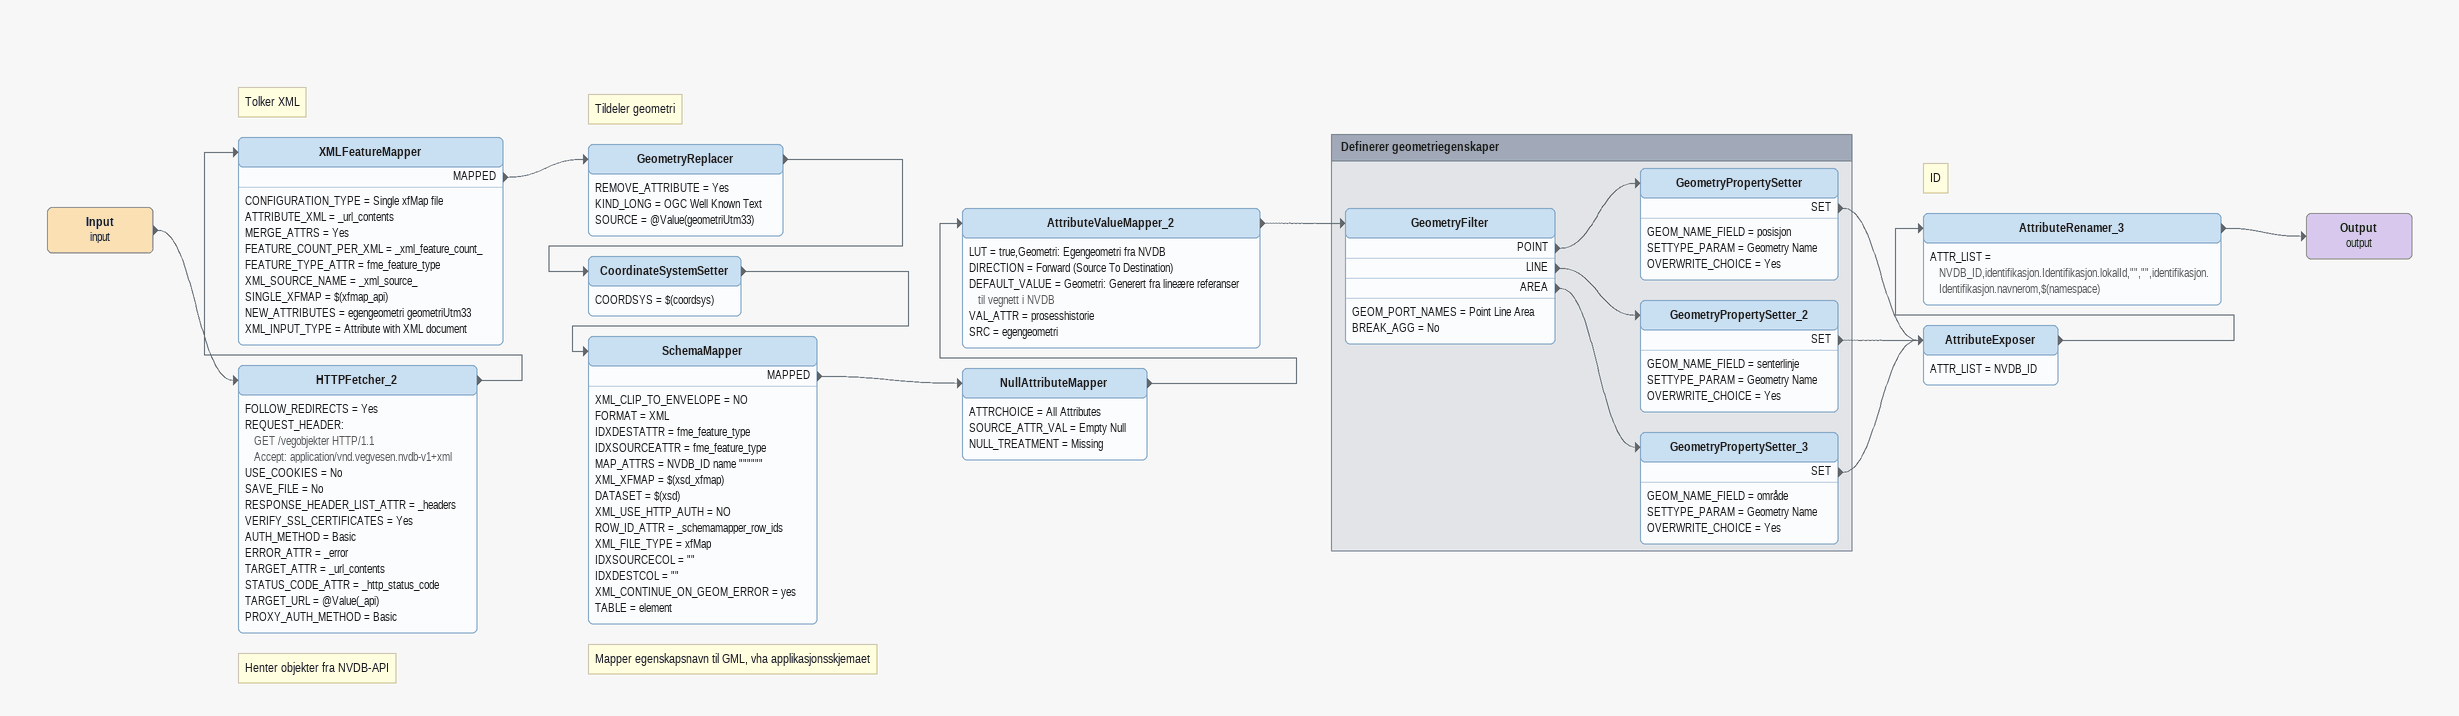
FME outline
Input (input)
    -> HTTPFetcher_2
Note: Henter objekter fra NVDB-API
HTTPFetcher_2
    FOLLOW_REDIRECTS = Yes
    REQUEST_HEADER:
      GET /vegobjekter HTTP/1.1
      Accept: application/vnd.vegvesen.nvdb-v1+xml
    USE_COOKIES = No
    SAVE_FILE = No
    RESPONSE_HEADER_LIST_ATTR = _headers
    VERIFY_SSL_CERTIFICATES = Yes
    AUTH_METHOD = Basic
    ERROR_ATTR = _error
    TARGET_ATTR = _url_contents
    STATUS_CODE_ATTR = _http_status_code
    TARGET_URL = @Value(_api)
    PROXY_AUTH_METHOD = Basic
    -> XMLFeatureMapper
Note: Tolker XML
XMLFeatureMapper
    CONFIGURATION_TYPE = Single xfMap file
    ATTRIBUTE_XML = _url_contents
    MERGE_ATTRS = Yes
    FEATURE_COUNT_PER_XML = _xml_feature_count_
    FEATURE_TYPE_ATTR = fme_feature_type
    XML_SOURCE_NAME = _xml_source_
    SINGLE_XFMAP = $(xfmap_api)
    NEW_ATTRIBUTES = egengeometri geometriUtm33
    XML_INPUT_TYPE = Attribute with XML document
    MAPPED -> GeometryReplacer
Note: Tildeler geometri
GeometryReplacer
    REMOVE_ATTRIBUTE = Yes
    KIND_LONG = OGC Well Known Text
    SOURCE = @Value(geometriUtm33)
    -> CoordinateSystemSetter
CoordinateSystemSetter
    COORDSYS = $(coordsys)
    -> SchemaMapper
Note: Mapper egenskapsnavn til GML, vha applikasjonsskjemaet
SchemaMapper
    XML_CLIP_TO_ENVELOPE = NO
    FORMAT = XML
    IDXDESTATTR = fme_feature_type
    IDXSOURCEATTR = fme_feature_type
    MAP_ATTRS = NVDB_ID name """"""
    XML_XFMAP = $(xsd_xfmap)
    DATASET = $(xsd)
    XML_USE_HTTP_AUTH = NO
    ROW_ID_ATTR = _schemamapper_row_ids
    XML_FILE_TYPE = xfMap
    IDXSOURCECOL = ""
    IDXDESTCOL = ""
    XML_CONTINUE_ON_GEOM_ERROR = yes
    TABLE = element
    MAPPED -> NullAttributeMapper
NullAttributeMapper
    ATTRCHOICE = All Attributes
    SOURCE_ATTR_VAL = Empty Null
    NULL_TREATMENT = Missing
    -> AttributeValueMapper_2
AttributeValueMapper_2
    LUT = true,Geometri: Egengeometri fra NVDB
    DIRECTION = Forward (Source To Destination)
    DEFAULT_VALUE = Geometri: Generert fra lineære referanser til vegnett i NVDB
    VAL_ATTR = prosesshistorie
    SRC = egengeometri
    -> GeometryFilter
AttributeExposer
    ATTR_LIST = NVDB_ID
    -> AttributeRenamer_3
Note: ID
AttributeRenamer_3
    ATTR_LIST = NVDB_ID,identifikasjon.Identifikasjon.lokalId,"","",identifikasjon.Identifikasjon.navnerom,$(namespace)
    -> Output (output)
Output (output)

Bookmark: Definerer geometriegenskaper
GeometryFilter
    GEOM_PORT_NAMES = Point Line Area
    BREAK_AGG = No
    POINT -> GeometryPropertySetter
    LINE -> GeometryPropertySetter_2
    AREA -> GeometryPropertySetter_3
GeometryPropertySetter
    GEOM_NAME_FIELD = posisjon
    SETTYPE_PARAM = Geometry Name
    OVERWRITE_CHOICE = Yes
    SET -> AttributeExposer
GeometryPropertySetter_2
    GEOM_NAME_FIELD = senterlinje
    SETTYPE_PARAM = Geometry Name
    OVERWRITE_CHOICE = Yes
    SET -> AttributeExposer
GeometryPropertySetter_3
    GEOM_NAME_FIELD = område
    SETTYPE_PARAM = Geometry Name
    OVERWRITE_CHOICE = Yes
    SET -> AttributeExposer
